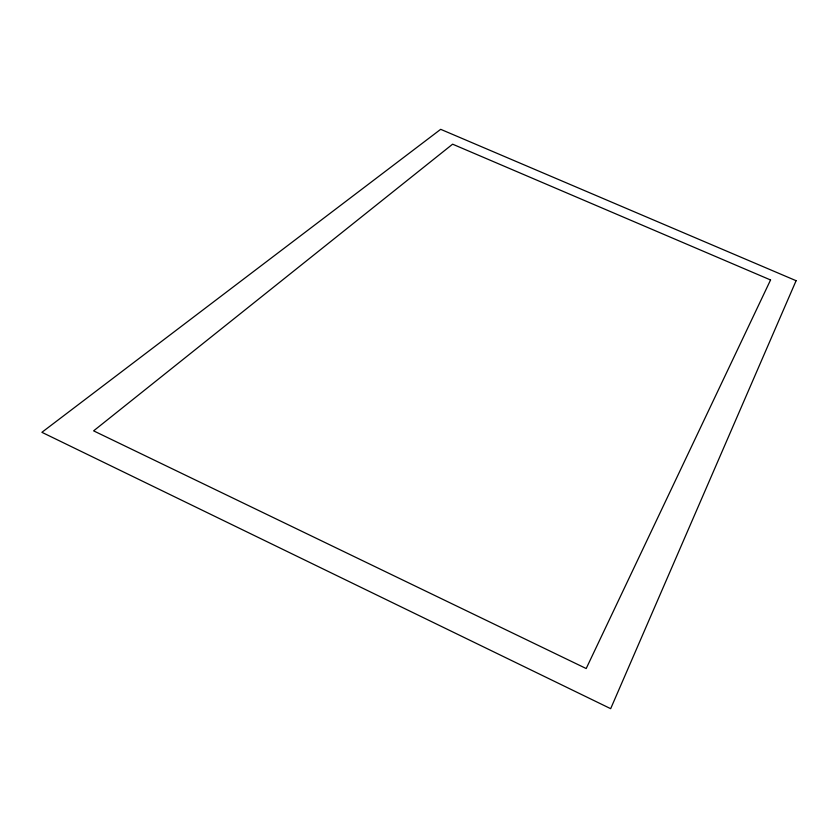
<?xml version="1.0" encoding="UTF-8"?>
<svg xmlns="http://www.w3.org/2000/svg" width="838" height="838" viewBox="0 0 838 838"><rect width="100%" height="100%" fill="white"/><g stroke="black" fill="none" stroke-linecap="round" stroke-linejoin="round"><path stroke-width="1.26" d="M796.1 280.699L610.672 708.676L41.9 432.314L440.683 129.324L796.1 280.699M770.562 279.965L586.191 668.535L93.615 430.858L452.604 144.178L770.562 279.965"/></g></svg>
